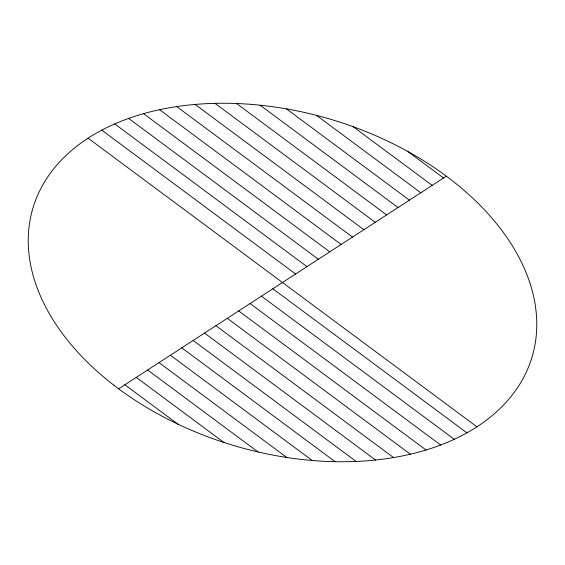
<?xml version="1.0" encoding="UTF-8"?>
<svg xmlns="http://www.w3.org/2000/svg" width="565" height="565" viewBox="0 0 565 565"><rect width="100%" height="100%" fill="white"/><g stroke="black" fill="none" stroke-linecap="round" stroke-linejoin="round"><path stroke-width="0.85" d="M118.636 388.812L446.364 176.188M407.718 151.413L443.553 178.01M353.033 126.645L432.176 185.391M316.492 115.359L420.791 192.778M286.413 108.861L409.406 200.165M260.14 105.196L398.028 207.546M236.537 103.508L386.644 214.933M214.99 103.346L375.266 222.313M195.123 104.433L363.881 229.701M176.704 106.594L352.504 237.081M159.549 109.695L341.119 244.468M143.559 113.657L329.741 251.856M128.636 118.41L318.356 259.236M114.723 123.919L306.972 266.623M101.778 130.141L295.594 274.004M88.062 138.178L476.938 426.822M272.831 288.772L466.923 432.847M261.447 296.159L454.274 439.288M250.069 303.546L440.651 445.015M238.684 310.927L426.038 449.994M227.299 318.314L410.374 454.204M215.922 325.694L393.579 457.572M204.537 333.082L375.555 460.023M193.159 340.462L356.148 461.45M181.775 347.849L335.137 461.69M170.397 355.23L312.205 460.496M159.012 362.617L286.822 457.488M147.635 370.004L258.057 451.972M136.25 377.385L223.938 442.473M124.865 384.772L177.968 424.188M114.059 385.344A260.437 170.178 16.6 0 0 531.679 358.224A260.437 170.178 16.6 0 0 201.762 103.932A260.437 170.178 16.6 0 0 114.059 385.344"/></g></svg>
